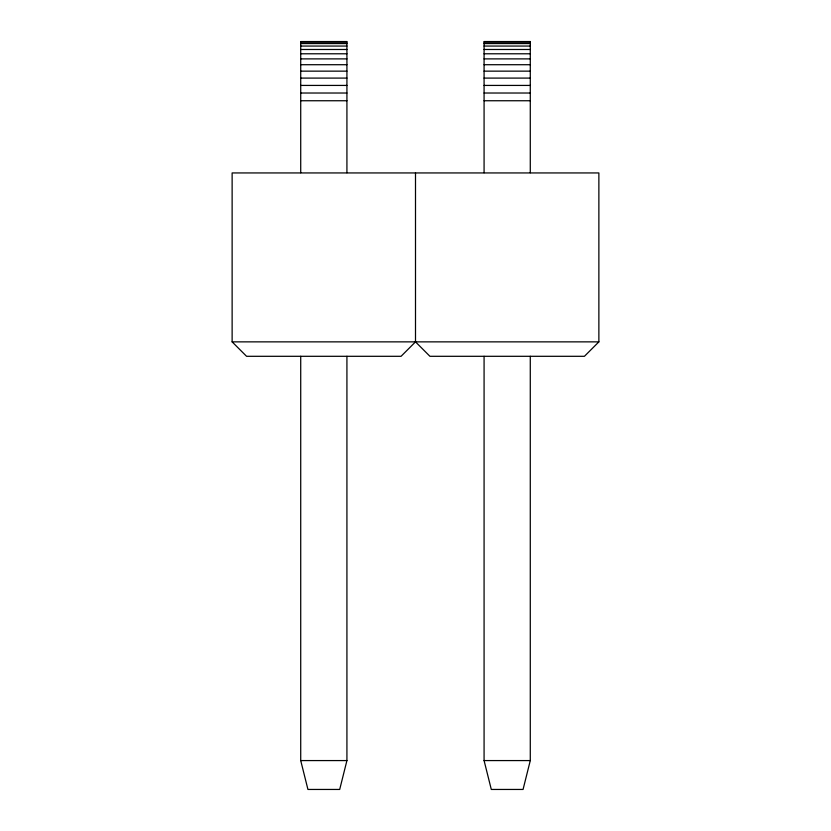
<?xml version="1.0" encoding="UTF-8"?>
<svg xmlns="http://www.w3.org/2000/svg" width="831" height="831" viewBox="0 0 831 831"><rect width="100%" height="100%" fill="white"/><g stroke="black" fill="none" stroke-linecap="round" stroke-linejoin="round"><path stroke-width="1.25" d="M346.922 356.302L346.922 760.573L339.702 789.45L307.937 789.45L300.718 760.573L300.718 356.302M530.282 356.302L530.282 760.573L523.063 789.45L491.298 789.45L484.078 760.573L484.078 356.302M415.5 341.863L401.061 356.302L246.568 356.302L232.129 341.863L232.129 172.941L598.871 172.941L598.871 341.863L584.432 356.302L429.939 356.302L415.5 341.863L415.5 172.941M300.718 42.059L346.922 42.059M484.078 42.059L530.282 42.059M300.718 43.565L346.922 43.565M484.078 43.565L530.282 43.565M300.718 46.058L346.922 46.058M484.078 46.058L530.282 46.058M300.718 49.486L346.922 49.486M484.078 49.486L530.282 49.486M300.718 53.786L346.922 53.786M484.078 53.786L530.282 53.786M300.718 58.887L346.922 58.887M484.078 58.887L530.282 58.887M300.718 64.714L346.922 64.714M484.078 64.714L530.282 64.714M300.718 71.144L346.922 71.144M484.078 71.144L530.282 71.144M300.718 78.093L346.922 78.093M484.078 78.093L530.282 78.093M300.718 85.427L346.922 85.427M484.078 85.427L530.282 85.427M300.718 93.02L346.922 93.02M484.078 93.02L530.282 93.02M300.718 100.748L346.922 100.748M484.078 100.748L530.282 100.748M232.129 341.863L598.871 341.863M300.718 760.573L346.922 760.573M484.078 760.573L530.282 760.573M530.282 172.744L530.282 41.55L484.078 41.55L484.078 172.744M346.922 172.744L346.922 41.55L300.718 41.55L300.718 172.744"/></g></svg>
